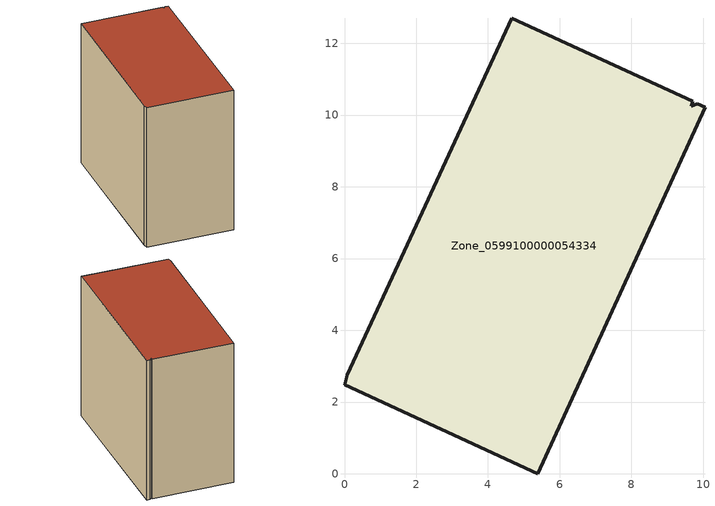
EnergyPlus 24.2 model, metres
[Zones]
Zone_0599100000054334
 floor ground (C_G): 0,2.49 0.08,2.76 4.66,12.7 9.7,10.38 9.66,10.24 9.83,10.32 10.05,10.22 5.39,0 z0
 wall outside (C_F): 10.05,10.22 9.83,10.32 9.66,10.24 9.7,10.38 4.66,12.7 0.08,2.76 0,2.49 5.39,0 10.05,10.22 z0:10.24
 roof outside (C_R): 9.7,10.38 4.66,12.7 0.08,2.76 0,2.49 5.39,0 10.05,10.22 9.83,10.32 9.66,10.24 z10.24
[BUILDING]
Pand.0599100000054334: North Axis=0; Terrain=City; Loads Convergence Tolerance Value=0.04; Temperature Convergence Tolerance Value=0.4; Solar Distribution=FullExterior; Maximum Number of Warmup Days=25; Minimum Number of Warmup Days=1
[Site:Location]
Rotterdam.The.Hague.AP_ZH_NLD Design_Conditions: Latitude=51.96; Longitude=4.45; Time Zone=1; Elevation=-4.5
[SITE:GROUNDTEMPERATURE:BUILDINGSURFACE]
18, 18, 18, 18, 18, 18, 18, 18, 18, 18, 18, 18
[MATERIAL] Thermal Absorptance=0.9; Solar Absorptance=0.7; Visible Absorptance=0.7
Name | Roughness | Thickness | Conductivity | Density | Specific Heat
G.TI.1946 | MediumSmooth | 0.15 | 1 | 540 | 1210
F.TI.1946 | Rough | 0.3 | 0.857143 | 1920 | 840
R.TI.1946 | MediumRough | 0.2 | 0.1 | 1500 | 1000
[CONSTRUCTION]
C_G: G.TI.1946
C_F: F.TI.1946
C_R: R.TI.1946
[ZONE]
Zone_0599100000054334: Type=1; Multiplier=1; Ceiling Height=Autocalculate; Volume=Autocalculate; Floor Area=autocalculate; Part of Total Floor Area=Yes
[ZONEINFILTRATION:DESIGNFLOWRATE]
Infil_Zone_0599100000054334: Zone or ZoneList or Space or SpaceList=Zone_0599100000054334; Schedule=AlwaysOn; Design Flow Rate Calculation Method=Flow/Area; Flow Rate per Floor Area=0.003; Constant Term Coefficient=1; Temperature Term Coefficient=0; Velocity Term Coefficient=0; Velocity Squared Term Coefficient=0
[HVACTEMPLATE:ZONE:IDEALLOADSAIRSYSTEM]
Zone_0599100000054334: Maximum Heating Supply Air Temperature=50; Minimum Cooling Supply Air Temperature=13; Maximum Heating Supply Air Humidity Ratio=0.0156; Minimum Cooling Supply Air Humidity Ratio=0.0077; Heating Limit=NoLimit; Cooling Limit=NoLimit; Dehumidification Control Type=ConstantSensibleHeatRatio; Cooling Sensible Heat Ratio=0.7; Dehumidification Setpoint=60; Humidification Control Type=None; Humidification Setpoint=30; Outdoor Air Method=None; Outdoor Air Flow Rate per Person=0.00944; Outdoor Air Flow Rate per Zone Floor Area=0; Outdoor Air Flow Rate per Zone=0; Demand Controlled Ventilation Type=None; Outdoor Air Economizer Type=NoEconomizer; Heat Recovery Type=None; Sensible Heat Recovery Effectiveness=0.7; Latent Heat Recovery Effectiveness=0.65
[ZONECONTROL:THERMOSTAT]
ThermostatControl_Zone_0599100000054334: Zone or ZoneList=Zone_0599100000054334; Control Type Schedule=DualSetpointControlType; Control 1=Thermostat_Zone_0599100000054334; Temperature Difference Between Cutout And Setpoint=0
[THERMOSTATSETPOINT:DUALSETPOINT]
Thermostat_Zone_0599100000054334: Heating Setpoint Temperature Schedule=HeatingSetpoint_Zone_0599100000054334; Cooling Setpoint Temperature Schedule=CoolingSetpoint_Zone_0599100000054334
[SCHEDULE:COMPACT]
HeatingSetpoint_Zone_0599100000054334: Through: 12/31, For: AllDays, Until: 24:00, 21
CoolingSetpoint_Zone_0599100000054334: Through: 12/31, For: AllDays, Until: 24:00, 24
DualSetpointControlType: Through: 12/31, For: AllDays, Until: 24:00, 4
AlwaysOn: Through: 12/31, For: AllDays, Until: 24:00, 1
